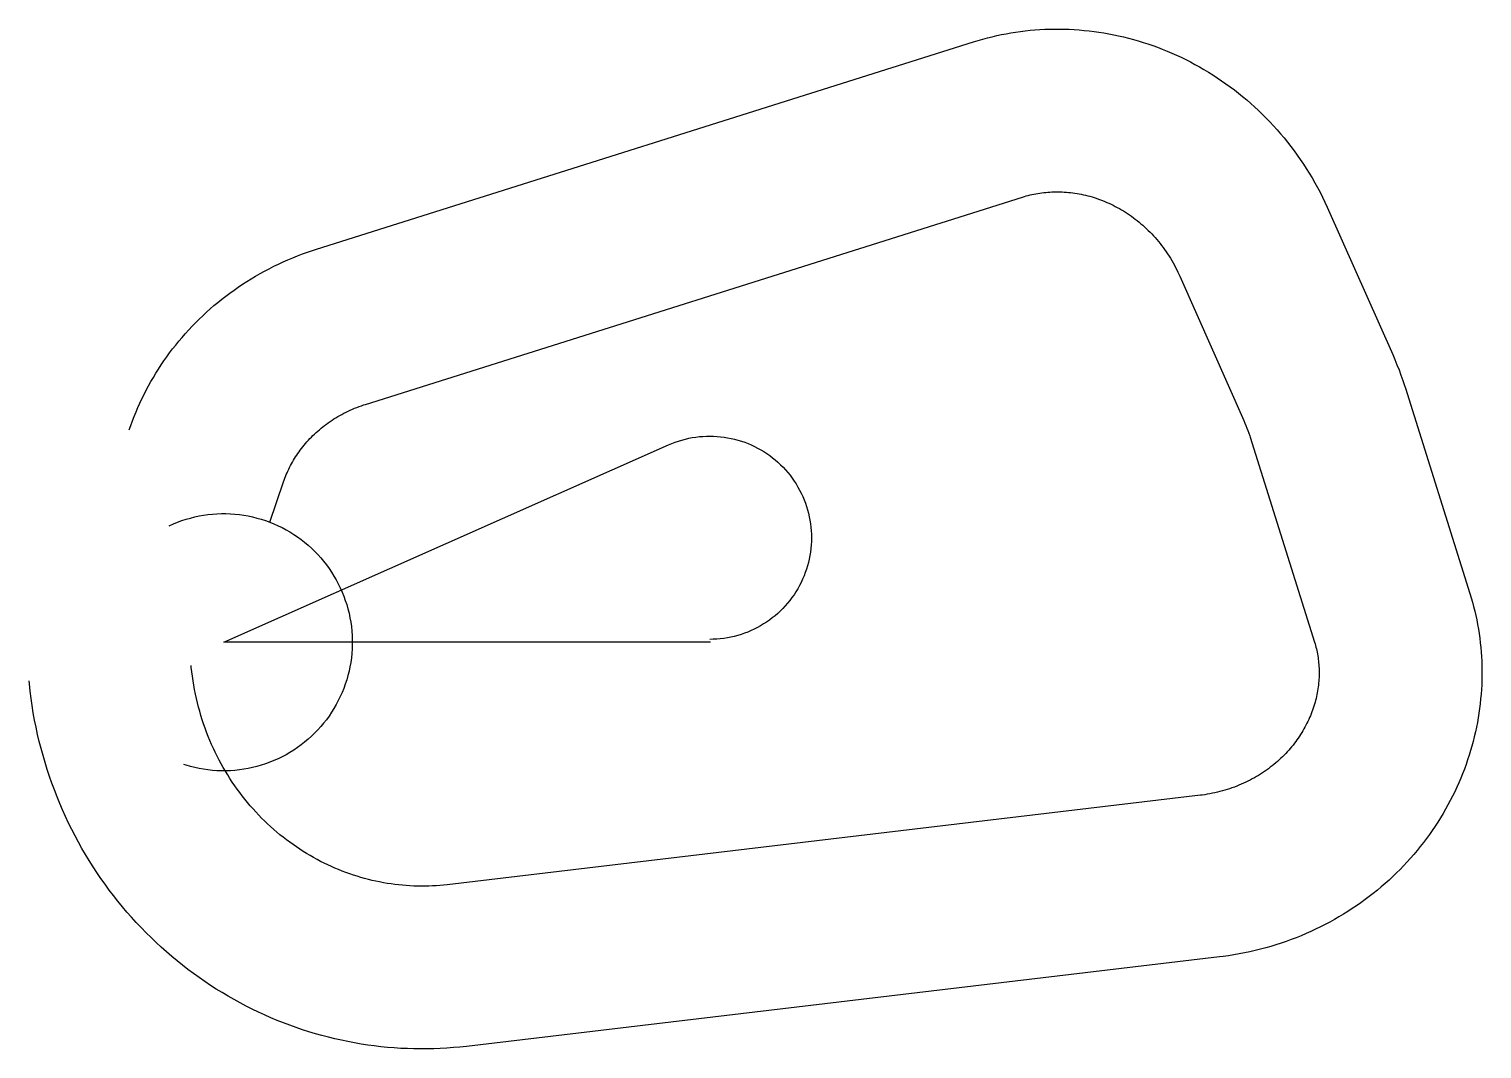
# Model space of a CAD drawing. Header units: metres. Extents: x -5499 to 35550, y -11492 to 17328.
import ezdxf

# ---------------------------------------------------------------- set-up
doc = ezdxf.new("R2010")
doc.units = ezdxf.units.M

msp = doc.modelspace()

# ---------------------------------------------------------------- linework, layer by layer
at = {"layer": 'Boundry', "color": 1}
for p, q in [((2625, 11110), (21188, 16967)), ((4010, 6723), (22573, 12581)), ((31217, 12212), (33029, 8130)), ((27013, 10346), (28824, 6265)), ((33389, 7176), (35209, 1378)), ((29000, 5798), (30821, 0)), ((1307, 3392), (1691, 4532)), ((27595, -4324), (6314, -6851)), ((28138, -8892), (6856, -11419))]:
    msp.add_line(p, q, dxfattribs=at)
at = {"layer": 'NorminalTrack', "color": 1}
msp.add_lwpolyline([(13753, 0), (0, 0), (12571, 5578), (12571, 5578), (12663, 5617), (12757, 5653), (12851, 5686), (12947, 5715), (13044, 5741), (13142, 5763), (13240, 5782), (13339, 5798), (13439, 5810), (13539, 5818), (13639, 5824), (13739, 5825), (13839, 5823), (13939, 5818), (14039, 5809), (14139, 5797), (14238, 5781), (14336, 5762), (14434, 5739), (14531, 5713), (14626, 5683), (14721, 5651), (14815, 5615), (14907, 5575), (14998, 5533), (15087, 5487), (15175, 5439), (15260, 5387), (15344, 5332), (15427, 5275), (15507, 5214), (15584, 5151), (15660, 5085), (15733, 5017), (15804, 4946), (15872, 4872), (15938, 4797), (16001, 4719), (16061, 4638), (16119, 4556), (16173, 4472), (16225, 4386), (16273, 4298), (16318, 4209), (16361, 4118), (16400, 4026), (16436, 3932), (16468, 3837), (16497, 3741), (16523, 3644), (16546, 3547), (16565, 3448), (16580, 3349), (16592, 3250), (16601, 3150), (16606, 3050), (16608, 2950), (16606, 2849), (16600, 2749), (16591, 2649), (16579, 2550), (16563, 2451), (16544, 2352), (16521, 2255), (16495, 2158), (16466, 2062), (16433, 1967), (16397, 1874), (16358, 1782), (16315, 1691), (16270, 1602), (16221, 1514), (16169, 1428), (16115, 1344), (16057, 1262), (15997, 1182), (15933, 1104), (15868, 1029), (15799, 955), (15728, 885), (15655, 816), (15579, 751), (15501, 688), (15421, 627), (15339, 570), (15254, 516), (15168, 464), (15081, 416), (14991, 370), (14900, 328), (14808, 289), (14715, 253), (14620, 220), (14524, 191), (14427, 165), (14329, 143), (14231, 124), (14132, 108), (14032, 96), (13932, 88), (13832, 83), (13736, 81)], dxfattribs=at)
at = {"layer": 'WindSpiral', "color": 5}
for points in [[(21188, 16967), (21317, 17007), (21446, 17044), (21577, 17079), (21708, 17112), (21840, 17142), (21973, 17170), (22107, 17196), (22241, 17220), (22376, 17241), (22511, 17261), (22647, 17277), (22784, 17292), (22921, 17304), (23059, 17313), (23197, 17321), (23335, 17325), (23474, 17328), (23613, 17328), (23752, 17326), (23891, 17321), (24031, 17313), (24170, 17304), (24310, 17291), (24450, 17277), (24590, 17260), (24729, 17240), (24869, 17218), (25008, 17193), (25147, 17166), (25286, 17137), (25425, 17105), (25564, 17070), (25702, 17034), (25839, 16994), (25976, 16952), (26113, 16908), (26249, 16861), (26385, 16812), (26519, 16760), (26654, 16706), (26787, 16649), (26920, 16590), (27052, 16529), (27183, 16465), (27313, 16399), (27442, 16330), (27570, 16259), (27697, 16185), (27823, 16110), (27948, 16032), (28072, 15951), (28195, 15869), (28316, 15784), (28436, 15697), (28555, 15607), (28672, 15515), (28788, 15422), (28903, 15326), (29016, 15227), (29127, 15127), (29237, 15025), (29345, 14920), (29452, 14814), (29557, 14705), (29660, 14594), (29761, 14482), (29861, 14367), (29959, 14251), (30055, 14132), (30149, 14012), (30241, 13890), (30331, 13766), (30419, 13641), (30505, 13513), (30588, 13384), (30670, 13254), (30750, 13121), (30827, 12987), (30902, 12852), (30975, 12715), (31046, 12576), (31114, 12436), (31180, 12295), (31217, 12212)], [(22573, 12581), (22624, 12596), (22677, 12611), (22730, 12626), (22783, 12639), (22837, 12651), (22891, 12663), (22946, 12674), (23001, 12683), (23057, 12692), (23113, 12700), (23169, 12707), (23226, 12713), (23283, 12718), (23340, 12722), (23398, 12725), (23456, 12727), (23515, 12728), (23573, 12728), (23632, 12727), (23691, 12725), (23751, 12722), (23810, 12718), (23870, 12713), (23930, 12706), (23990, 12699), (24050, 12690), (24111, 12681), (24171, 12670), (24231, 12659), (24292, 12646), (24352, 12632), (24413, 12617), (24473, 12601), (24534, 12583), (24594, 12565), (24654, 12545), (24714, 12525), (24774, 12503), (24834, 12480), (24894, 12456), (24954, 12430), (25013, 12404), (25072, 12376), (25131, 12348), (25190, 12318), (25248, 12287), (25306, 12255), (25363, 12221), (25421, 12187), (25478, 12152), (25534, 12115), (25590, 12077), (25646, 12038), (25701, 11998), (25755, 11957), (25809, 11915), (25863, 11872), (25916, 11827), (25968, 11782), (26020, 11735), (26071, 11687), (26122, 11639), (26172, 11589), (26221, 11538), (26269, 11486), (26317, 11433), (26364, 11379), (26410, 11324), (26455, 11268), (26500, 11211), (26543, 11153), (26586, 11094), (26628, 11034), (26669, 10974), (26709, 10912), (26748, 10849), (26787, 10786), (26824, 10721), (26860, 10656), (26895, 10590), (26929, 10523), (26962, 10455), (26994, 10387), (27013, 10346)], [(-2668, 6002), (-2623, 6129), (-2577, 6256), (-2528, 6382), (-2477, 6508), (-2424, 6633), (-2368, 6757), (-2310, 6880), (-2250, 7003), (-2187, 7125), (-2123, 7246), (-2056, 7366), (-1987, 7485), (-1915, 7603), (-1842, 7720), (-1766, 7836), (-1688, 7951), (-1608, 8065), (-1526, 8177), (-1442, 8288), (-1355, 8398), (-1267, 8507), (-1176, 8614), (-1084, 8720), (-989, 8825), (-893, 8928), (-794, 9029), (-694, 9129), (-592, 9227), (-488, 9324), (-381, 9419), (-274, 9512), (-164, 9604), (-52, 9694), (61, 9782), (176, 9868), (293, 9953), (411, 10035), (531, 10116), (653, 10194), (776, 10271), (901, 10345), (1027, 10418), (1155, 10488), (1284, 10556), (1414, 10623), (1546, 10687), (1680, 10748), (1814, 10808), (1950, 10865), (2087, 10920), (2225, 10973), (2365, 11023), (2505, 11071), (2625, 11110)], [(33029, 8130), (33091, 7987), (33150, 7842), (33208, 7696), (33263, 7549), (33315, 7400), (33365, 7251), (33389, 7176)], [(1691, 4532), (1709, 4583), (1728, 4634), (1748, 4686), (1769, 4737), (1790, 4788), (1813, 4839), (1837, 4890), (1862, 4941), (1888, 4991), (1915, 5041), (1943, 5091), (1971, 5141), (2001, 5190), (2032, 5239), (2064, 5288), (2097, 5336), (2130, 5384), (2165, 5432), (2201, 5479), (2238, 5526), (2276, 5573), (2314, 5618), (2354, 5664), (2395, 5709), (2436, 5753), (2479, 5797), (2522, 5840), (2567, 5883), (2612, 5925), (2658, 5967), (2705, 6007), (2754, 6048), (2803, 6087), (2852, 6126), (2903, 6164), (2955, 6201), (3007, 6238), (3061, 6274), (3115, 6309), (3170, 6343), (3226, 6376), (3282, 6409), (3340, 6440), (3398, 6471), (3457, 6501), (3517, 6530), (3577, 6558), (3638, 6585), (3700, 6611), (3763, 6636), (3826, 6660), (3890, 6683), (3954, 6705), (4010, 6723)], [(28824, 6265), (28854, 6195), (28883, 6124), (28911, 6053), (28938, 5981), (28964, 5908), (28988, 5835), (29000, 5798)], [(-1536, 3294), (-1420, 3346), (-1303, 3393), (-1183, 3437), (-1063, 3476), (-941, 3511), (-818, 3542), (-694, 3568), (-569, 3590), (-443, 3608), (-317, 3621), (-190, 3630), (-63, 3634), (63, 3634), (190, 3630), (317, 3621), (443, 3608), (569, 3590), (694, 3568), (818, 3542), (941, 3511), (1063, 3476), (1183, 3437), (1303, 3393), (1420, 3346), (1536, 3294), (1650, 3239), (1762, 3179), (1872, 3116), (1980, 3048), (2085, 2977), (2188, 2903), (2287, 2825), (2385, 2743), (2479, 2658), (2570, 2570), (2658, 2479), (2743, 2385), (2825, 2287), (2903, 2188), (2977, 2085), (3048, 1980), (3116, 1872), (3179, 1762), (3239, 1650), (3294, 1536), (3346, 1420), (3393, 1303), (3437, 1183), (3476, 1063), (3511, 941), (3542, 818), (3568, 694), (3590, 569), (3608, 443), (3621, 317), (3630, 190), (3634, 63), (3634, -63), (3630, -190), (3621, -317), (3608, -443), (3590, -569), (3568, -694), (3542, -818), (3511, -941), (3476, -1063), (3437, -1183), (3393, -1303), (3346, -1420), (3294, -1536), (3239, -1650), (3179, -1762), (3116, -1872), (3048, -1980), (2977, -2085), (2903, -2188), (2825, -2287), (2743, -2385), (2658, -2479), (2570, -2570), (2479, -2658), (2385, -2743), (2287, -2825), (2188, -2903), (2085, -2977), (1980, -3048), (1872, -3116), (1762, -3179), (1650, -3239), (1536, -3294), (1420, -3346), (1303, -3393), (1183, -3437), (1063, -3476), (941, -3511), (818, -3542), (694, -3568), (569, -3590), (443, -3608), (317, -3621), (190, -3630), (63, -3634), (-63, -3634), (-190, -3630), (-317, -3621), (-443, -3608), (-569, -3590), (-694, -3568), (-818, -3542), (-941, -3511), (-1063, -3476), (-1123, -3457)], [(35209, 1378), (35247, 1255), (35282, 1132), (35315, 1007), (35346, 882), (35375, 756), (35402, 629), (35426, 502), (35449, 374), (35469, 245), (35487, 116), (35503, -14), (35516, -145), (35528, -276), (35537, -407), (35544, -539), (35548, -671), (35550, -803), (35550, -936), (35548, -1069), (35543, -1202), (35536, -1335), (35526, -1469), (35514, -1602), (35500, -1736), (35484, -1869), (35465, -2003), (35443, -2136), (35420, -2269), (35394, -2402), (35365, -2535), (35334, -2668), (35301, -2800), (35266, -2932), (35228, -3063), (35188, -3194), (35145, -3325), (35100, -3455), (35053, -3585), (35003, -3714), (34951, -3842), (34897, -3970), (34840, -4097), (34781, -4223), (34720, -4348), (34656, -4472), (34590, -4596), (34522, -4719), (34452, -4840), (34379, -4961), (34304, -5080), (34227, -5199), (34148, -5316), (34066, -5432), (33982, -5547), (33897, -5661), (33809, -5773), (33719, -5884), (33626, -5994), (33532, -6102), (33436, -6209), (33338, -6314), (33237, -6417), (33135, -6519), (33031, -6620), (32925, -6719), (32816, -6816), (32707, -6911), (32595, -7005), (32481, -7096), (32366, -7186), (32248, -7274), (32130, -7361), (32009, -7445), (31887, -7527), (31763, -7607), (31637, -7686), (31510, -7762), (31382, -7836), (31251, -7908), (31120, -7977), (30987, -8045), (30852, -8110), (30717, -8174), (30580, -8234), (30441, -8293), (30302, -8349), (30161, -8403), (30019, -8455), (29876, -8504), (29731, -8550), (29586, -8595), (29440, -8636), (29293, -8676), (29145, -8712), (28996, -8746), (28846, -8778), (28695, -8807), (28544, -8834), (28392, -8858), (28239, -8879), (28138, -8892)], [(30821, 0), (30834, -46), (30848, -92), (30860, -139), (30872, -186), (30883, -234), (30893, -282), (30902, -331), (30911, -380), (30919, -429), (30926, -479), (30932, -530), (30937, -580), (30942, -631), (30945, -682), (30948, -734), (30949, -786), (30950, -838), (30950, -890), (30949, -943), (30947, -996), (30945, -1049), (30941, -1102), (30936, -1156), (30930, -1209), (30924, -1263), (30916, -1317), (30907, -1371), (30898, -1425), (30887, -1480), (30875, -1534), (30863, -1588), (30849, -1643), (30835, -1697), (30819, -1752), (30802, -1806), (30784, -1860), (30766, -1915), (30746, -1969), (30725, -2023), (30703, -2077), (30680, -2130), (30656, -2184), (30631, -2237), (30605, -2291), (30578, -2344), (30550, -2396), (30521, -2449), (30491, -2501), (30460, -2553), (30427, -2604), (30394, -2656), (30360, -2706), (30324, -2757), (30288, -2807), (30250, -2856), (30212, -2905), (30173, -2954), (30132, -3002), (30091, -3050), (30048, -3097), (30005, -3143), (29960, -3189), (29915, -3235), (29868, -3279), (29821, -3323), (29772, -3367), (29723, -3410), (29673, -3452), (29622, -3493), (29570, -3534), (29517, -3573), (29463, -3613), (29408, -3651), (29352, -3688), (29296, -3725), (29238, -3761), (29180, -3795), (29121, -3829), (29061, -3863), (29001, -3895), (28939, -3926), (28877, -3956), (28814, -3985), (28750, -4014), (28686, -4041), (28621, -4067), (28555, -4092), (28488, -4117), (28421, -4140), (28353, -4162), (28285, -4182), (28216, -4202), (28146, -4221), (28076, -4238), (28005, -4254), (27934, -4269), (27862, -4283), (27790, -4296), (27717, -4307), (27644, -4318), (27595, -4324)], [(6314, -6851), (6210, -6862), (6106, -6872), (6002, -6880), (5897, -6886), (5792, -6890), (5686, -6892), (5581, -6893), (5474, -6891), (5368, -6888), (5262, -6883), (5155, -6876), (5048, -6867), (4942, -6856), (4835, -6844), (4728, -6829), (4621, -6813), (4514, -6795), (4407, -6774), (4301, -6752), (4194, -6728), (4088, -6702), (3982, -6674), (3876, -6644), (3770, -6613), (3665, -6579), (3560, -6544), (3456, -6506), (3352, -6467), (3248, -6425), (3145, -6382), (3042, -6337), (2940, -6290), (2839, -6241), (2738, -6191), (2638, -6138), (2539, -6083), (2440, -6027), (2342, -5969), (2245, -5909), (2149, -5847), (2053, -5783), (1959, -5718), (1865, -5651), (1773, -5581), (1681, -5511), (1591, -5438), (1501, -5364), (1413, -5288), (1326, -5210), (1240, -5131), (1155, -5050), (1072, -4967), (989, -4882), (909, -4796), (829, -4709), (751, -4620), (674, -4529), (598, -4437), (524, -4343), (452, -4248), (381, -4151), (312, -4053), (244, -3953), (178, -3853), (113, -3750), (50, -3647), (-11, -3542), (-71, -3435), (-129, -3328), (-185, -3219), (-239, -3109), (-291, -2998), (-342, -2886), (-391, -2773), (-437, -2659), (-482, -2543), (-525, -2427), (-566, -2309), (-605, -2191), (-643, -2072), (-678, -1952), (-711, -1831), (-742, -1709), (-771, -1586), (-797, -1463), (-822, -1339), (-845, -1214), (-865, -1089), (-883, -963), (-900, -836), (-914, -709), (-919, -657)], [(6856, -11419), (6673, -11439), (6489, -11456), (6304, -11470), (6119, -11480), (5934, -11487), (5748, -11492), (5562, -11492), (5376, -11490), (5189, -11484), (5003, -11476), (4816, -11463), (4629, -11448), (4443, -11429), (4256, -11407), (4070, -11382), (3883, -11353), (3697, -11321), (3512, -11286), (3327, -11248), (3142, -11206), (2957, -11161), (2774, -11113), (2591, -11061), (2408, -11006), (2226, -10948), (2045, -10887), (1865, -10822), (1686, -10755), (1508, -10684), (1331, -10609), (1155, -10532), (980, -10451), (806, -10368), (634, -10281), (462, -10191), (293, -10098), (124, -10002), (-43, -9902), (-208, -9800), (-372, -9695), (-534, -9587), (-695, -9475), (-853, -9361), (-1010, -9244), (-1165, -9124), (-1318, -9001), (-1469, -8876), (-1619, -8747), (-1766, -8616), (-1911, -8482), (-2053, -8346), (-2194, -8207), (-2332, -8065), (-2468, -7920), (-2602, -7773), (-2733, -7624), (-2862, -7472), (-2988, -7317), (-3112, -7161), (-3233, -7002), (-3351, -6840), (-3467, -6676), (-3580, -6511), (-3690, -6343), (-3798, -6172), (-3902, -6000), (-4004, -5826), (-4103, -5650), (-4199, -5471), (-4291, -5291), (-4381, -5109), (-4468, -4926), (-4552, -4740), (-4632, -4553), (-4709, -4365), (-4783, -4175), (-4854, -3983), (-4922, -3790), (-4986, -3595), (-5047, -3399), (-5104, -3202), (-5159, -3003), (-5209, -2804), (-5257, -2603), (-5301, -2401), (-5341, -2198), (-5378, -1995), (-5411, -1790), (-5441, -1585), (-5468, -1379), (-5490, -1172), (-5499, -1087)]]:
    msp.add_lwpolyline(points, dxfattribs=at)

doc.saveas('drawing.dxf')
